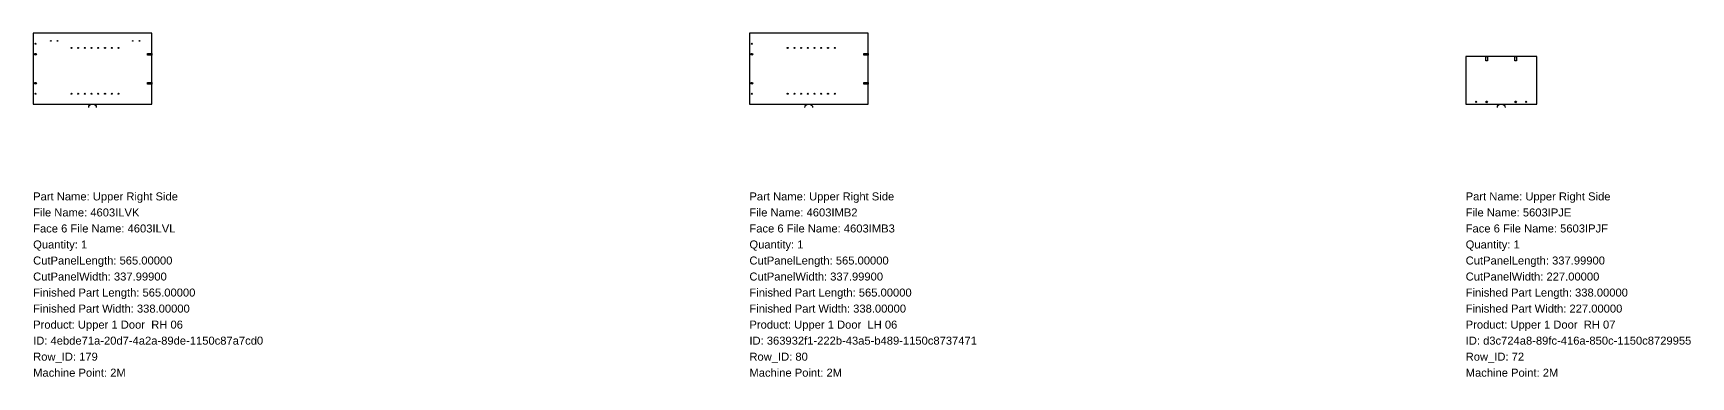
# Model space of a CAD drawing. Header units: inches. Extents: x 0 to 159254, y -1296 to 458.
# Drawn here: x 103086 to 110978, y -1296 to 338 of the extents above; entities that cross this region are included whole.
import ezdxf

# ---------------------------------------------------------------- set-up
doc = ezdxf.new("R2010")
doc.units = ezdxf.units.IN
doc.header["$MEASUREMENT"] = 0
for name, color, linetype in [('BORDER_Z23P0RT1001', 7, 'Continuous'), ('HBORE_Z11P5', 4, 'Continuous'), ('NESTTEXT', 1, 'Continuous'), ('VBORE_Z11P0', 3, 'Continuous'), ('VBORE_Z12P0', 3, 'Continuous'), ('VBORE_Z23P0', 3, 'Continuous'), ('VBORE_Z2P0', 3, 'Continuous')]:
    doc.layers.add(name, color=color, linetype=linetype)
doc.styles.get("Standard").update_dxf_attribs({"font": 'arial.ttf'})

msp = doc.modelspace()

# ---------------------------------------------------------------- linework, layer by layer
at = {"layer": 'BORDER_Z23P0RT1001', "color": 2}
for points in [[(103350.719, -15, -0.414213562), (103365.719, 0), (103651.394, 0), (103651.394, 337.999), (103086.394, 337.999), (103086.394, 0), (103372.069, 0, -0.414213562), (103387.069, -15)], [(106760.519, -15, -0.414213562), (106775.519, 0), (107061.194, 0), (107061.194, 337.999), (106496.194, 337.999), (106496.194, 0), (106781.869, 0, -0.414213562), (106796.869, -15)], [(110056.8185, -15, -0.414213562), (110071.8185, 0), (110243.993, 0), (110243.993, 227), (109905.994, 227), (109905.994, 0), (110078.1685, 0, -0.414213562), (110093.1685, -15)]]:
    msp.add_lwpolyline(points, format="xyb", dxfattribs=at)
at = {"layer": 'HBORE_Z11P5', "color": 4}
for points in [[(103651.394, 233.999), (103631.394, 233.999), (103631.394, 241.999), (103651.394, 241.999), (103651.394, 233.999)], [(107061.194, 233.999), (107041.194, 233.999), (107041.194, 241.999), (107061.194, 241.999), (107061.194, 233.999)], [(110009.993, 227), (110009.993, 207), (110001.993, 207), (110001.993, 227), (110009.993, 227)], [(110147.993, 227), (110147.993, 207), (110139.993, 207), (110139.993, 227), (110147.993, 227)], [(103651.394, 95.999), (103631.394, 95.999), (103631.394, 103.999), (103651.394, 103.999), (103651.394, 95.999)], [(107061.194, 95.999), (107041.194, 95.999), (107041.194, 103.999), (107061.194, 103.999), (107061.194, 95.999)]]:
    msp.add_lwpolyline(points, close=True, dxfattribs=at)
at = {"layer": 'VBORE_Z11P0', "color": 3}
for centre in [(103268.394, 267.999), (103300.394, 267.999), (103332.394, 267.999), (103364.394, 267.999), (103396.394, 267.999), (103428.394, 267.999), (103460.394, 267.999), (103492.394, 267.999), (106678.194, 267.999), (106710.194, 267.999), (106742.194, 267.999), (106774.194, 267.999), (106806.194, 267.999), (106838.194, 267.999), (106870.194, 267.999), (106902.194, 267.999), (103268.394, 49.999), (103300.394, 49.999), (103332.394, 49.999), (103364.394, 49.999), (103396.394, 49.999), (103428.394, 49.999), (103460.394, 49.999), (103492.394, 49.999), (106678.194, 49.999), (106710.194, 49.999), (106742.194, 49.999), (106774.194, 49.999), (106806.194, 49.999), (106838.194, 49.999), (106870.194, 49.999), (106902.194, 49.999)]:
    msp.add_circle(centre, 2.505, dxfattribs=at)
at = {"layer": 'VBORE_Z12P0', "color": 3}
for centre in [(103097.894, 237.999), (106507.694, 237.999), (103097.894, 99.999), (106507.694, 99.999), (110005.993, 11.5), (110143.993, 11.5)]:
    msp.add_circle(centre, 4, dxfattribs=at)
at = {"layer": 'VBORE_Z23P0', "color": 3}
for centre in [(103097.894, 287.999), (106507.694, 287.999), (103097.894, 49.999), (106507.694, 49.999), (109955.993, 11.5), (110193.993, 11.5)]:
    msp.add_circle(centre, 2.5, dxfattribs=at)
at = {"layer": 'VBORE_Z2P0', "color": 3}
for centre in [(103170.394, 300.999), (103202.394, 300.999), (103560.394, 300.999), (103592.394, 300.999)]:
    msp.add_circle(centre, 1.5, dxfattribs=at)

# ---------------------------------------------------------------- texts
at = {"layer": 'NESTTEXT', "color": 1}
for s, p in [('Part Name: Upper Right Side', (103086.394, -457.2)), ('Part Name: Upper Right Side', (106496.194, -457.2)), ('Part Name: Upper Right Side', (109905.994, -457.2)), ('File Name: 4603ILVK', (103086.394, -533.4)), ('File Name: 4603IMB2', (106496.194, -533.4)), ('File Name: 5603IPJE', (109905.994, -533.4)), ('Face 6 File Name: 4603ILVL', (103086.394, -609.6)), ('Face 6 File Name: 4603IMB3', (106496.194, -609.6)), ('Face 6 File Name: 5603IPJF', (109905.994, -609.6)), ('Quantity: 1', (103086.394, -685.8)), ('Quantity: 1', (106496.194, -685.8)), ('Quantity: 1', (109905.994, -685.8)), ('CutPanelLength: 565.00000', (103086.394, -762)), ('CutPanelLength: 565.00000', (106496.194, -762)), ('CutPanelLength: 337.99900', (109905.994, -762)), ('CutPanelWidth: 337.99900', (103086.394, -838.2)), ('CutPanelWidth: 337.99900', (106496.194, -838.2)), ('CutPanelWidth: 227.00000', (109905.994, -838.2)), ('Finished Part Length: 565.00000', (103086.394, -914.4)), ('Finished Part Length: 565.00000', (106496.194, -914.4)), ('Finished Part Length: 338.00000', (109905.994, -914.4)), ('Finished Part Width: 338.00000', (103086.394, -990.6)), ('Finished Part Width: 338.00000', (106496.194, -990.6)), ('Finished Part Width: 227.00000', (109905.994, -990.6)), ('Product: Upper 1 Door  RH 06', (103086.394, -1066.8)), ('ID: 4ebde71a-20d7-4a2a-89de-1150c87a7cd0', (103086.394, -1143)), ('Product: Upper 1 Door  LH 06', (106496.194, -1066.8)), ('ID: 363932f1-222b-43a5-b489-1150c8737471', (106496.194, -1143)), ('Product: Upper 1 Door  RH 07', (109905.994, -1066.8)), ('ID: d3c724a8-89fc-416a-850c-1150c8729955', (109905.994, -1143)), ('Row_ID: 179', (103086.394, -1219.2)), ('Row_ID: 80', (106496.194, -1219.2)), ('Row_ID: 72', (109905.994, -1219.2)), ('Machine Point: 2M', (103086.394, -1295.4)), ('Machine Point: 2M', (106496.194, -1295.4)), ('Machine Point: 2M', (109905.994, -1295.4))]:
    msp.add_text(s, height=38.1, dxfattribs=at).set_placement(p)

doc.saveas('drawing.dxf')
